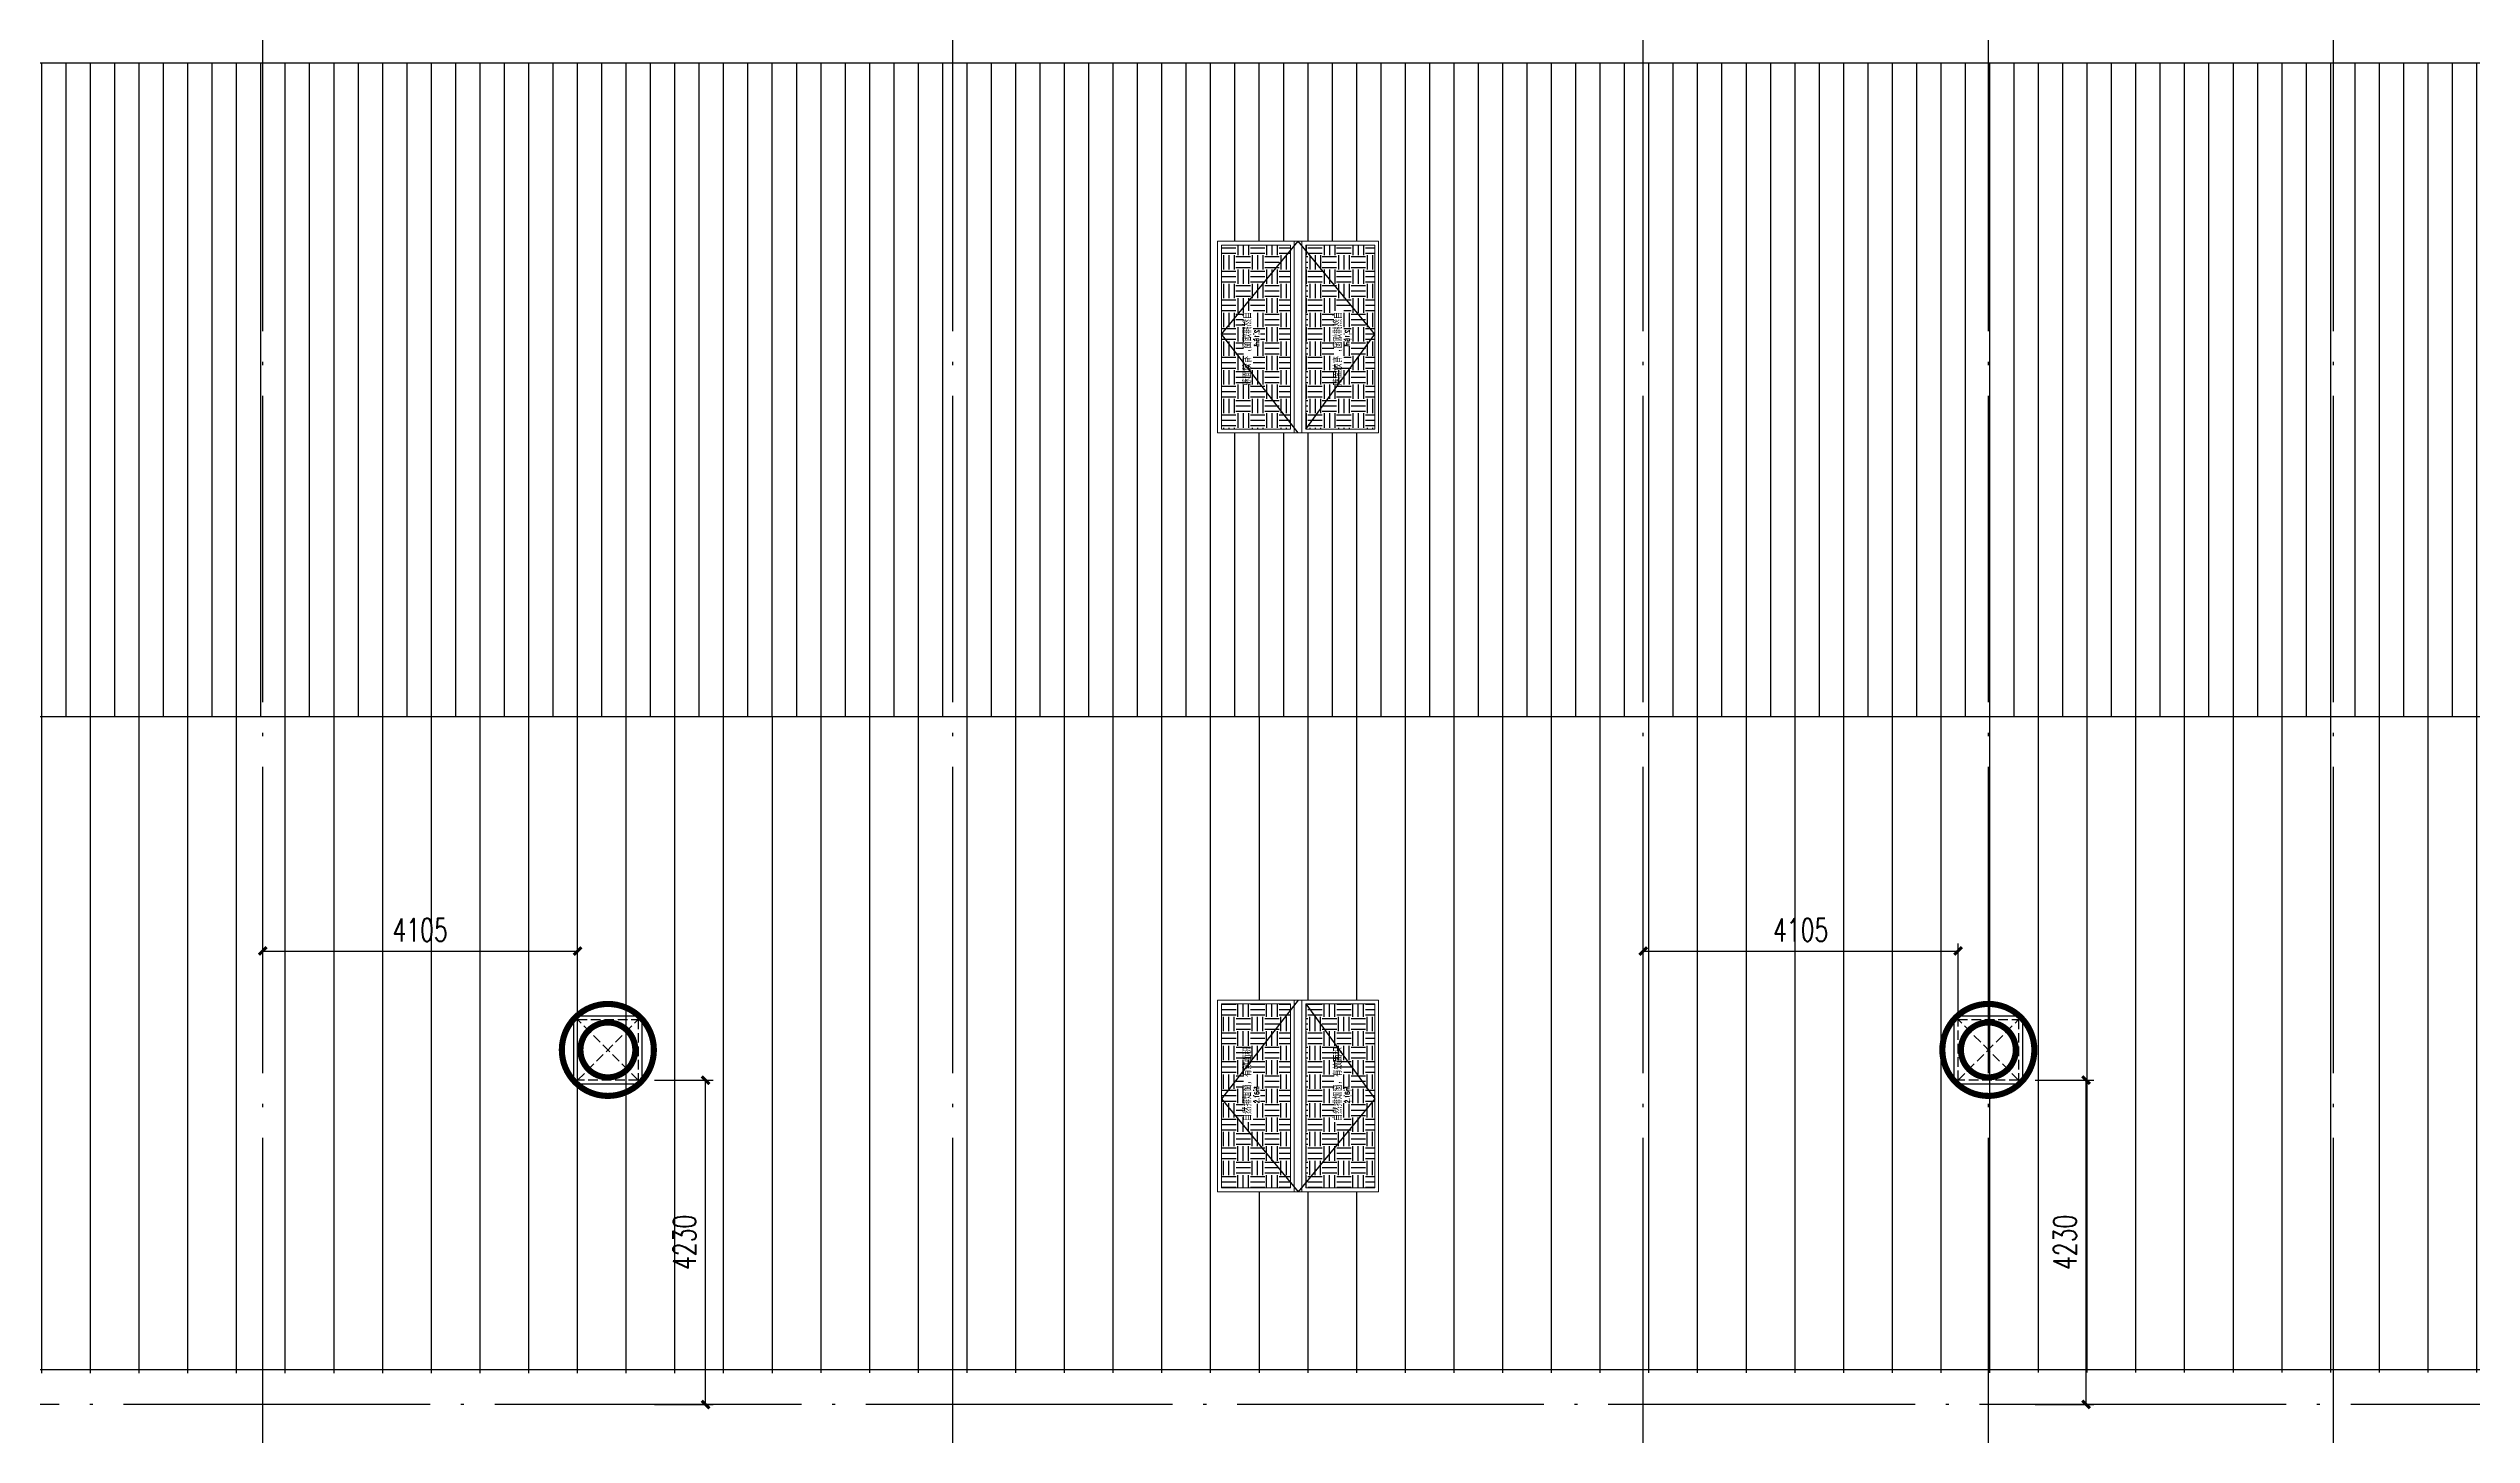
# Model space of a CAD drawing. Extents: x -555607 to 460190, y 498714 to 1664455.
# Drawn here: x 215352 to 246946, y 584427 to 602510 of the extents above; entities that cross this region are included whole.
import ezdxf

# ---------------------------------------------------------------- set-up
doc = ezdxf.new("R2010")
doc.units = 0
doc.header["$LTSCALE"] = 1000
doc.header["$MEASUREMENT"] = 0
for name, pattern in [('DASH', [0.35, 0.25, -0.1]), ('DOTE', [2.42, 2, -0.2, 0.02, -0.2]), ('HIDDEN', [9.525, 6.35, -3.175])]:
    doc.linetypes.add(name, pattern=pattern)
doc.layers.get('Defpoints').update_dxf_attribs({"color": 210})
for name, color, linetype in [('A-AXIS-DOTE', 14, 'DOTE'), ('A-AXIS-DP', 126, 'Continuous'), ('A-HATCH-2', 251, 'Continuous'), ('A-LIN-V', 9, 'Continuous'), ('A-SFCE', 30, 'Continuous'), ('A-WINDOW', 8, 'Continuous'), ('SPACE', 7, 'Continuous'), ('SPACE_HATCH', 8, 'Continuous'), ('参考线', 8, 'Continuous'), ('外框', 1, 'HIDDEN'), ('暖通', 7, 'Continuous')]:
    doc.layers.add(name, color=color, linetype=linetype)
doc.layers.add('成型线', color=3, linetype='Continuous', lineweight=18)
doc.styles.add('_TCH_DIM_T3', font='SIMPLEX', dxfattribs={"width": 0.705882, "bigfont": 'GBCBIG'})
doc.styles.add('_TCH_SPACE', font='SIMPLEX', dxfattribs={"height": 5, "bigfont": 'GBCBIG'})
doc.dimstyles.new('_TCH_ARCH&&100', dxfattribs={"dimtxt": 297.5, "dimasz": 100, "dimexe": 100, "dimexo": 100, "dimgap": 126.25, "dimtad": 1, "dimdec": 0, "dimzin": 0, "dimdsep": 46, "dimtxsty": '_TCH_DIM_T3', "dimblk": 'ARCHTICK', "dimcen": 0.09, "dimclrt": 7, "dimazin": 2, "dimtfac": 1, "dimtdec": 0, "dimtix": 1, "dimtmove": 2, "dimatfit": 3, "dimfxl": 100, "dimtolj": 1, "dimtzin": 0, "dimarcsym": 0})
pattern_1 = [(0, (0, 0), (187.5, 187.5), [187.5, -187.5]), (0, (0, 70.31), (187.5, 187.5), [187.5, -187.5]), (0, (0, 140.62), (187.5, 187.5), [187.5, -187.5]), (90, (23.44, 164.06), (-187.5, 187.5), [187.5, -187.5]), (90, (93.75, 164.06), (-187.5, 187.5), [187.5, -187.5]), (90, (164.06, 164.06), (-187.5, 187.5), [187.5, -187.5])]

# ---------------------------------------------------------------- blocks, each defined once
blk = doc.blocks.new('44')
blk.add_wipeout([(277446, 745270), (279946, 745270), (279946, 747370), (277446, 747370)]).dxf.layer = '参考线'
at = {"layer": 'SPACE_HATCH'}
h = blk.add_hatch(dxfattribs=at)
h.set_pattern_fill('土壤', color=250, scale=50, style=0)
h.set_pattern_definition(pattern_1)
h.paths.add_polyline_path([(277496, 746420), (279896, 746420), (279896, 747320), (277496, 747320)])
h.paths.add_polyline_path([(278352, 746904), (279057, 746904), (279057, 747034), (278352, 747034)])
h.paths.add_polyline_path([(278591, 746811), (278817, 746811), (278817, 746895), (278591, 746895)])
h = blk.add_hatch(dxfattribs=at)
h.set_pattern_fill('土壤', color=250, scale=50, style=0)
h.set_pattern_definition(pattern_1)
h.paths.add_polyline_path([(277496, 746220), (279896, 746220), (279896, 745320), (277496, 745320)])
h.paths.add_polyline_path([(278352, 745724), (279057, 745724), (279057, 745854), (278352, 745854)])
h.paths.add_polyline_path([(278591, 745631), (278817, 745631), (278817, 745715), (278591, 745715)])
at = {"layer": '外框', "color": 250}
for points in [[(279946, 746320), (278658, 747320), (277446, 746320)], [(279896, 746220), (278658, 745320), (277446, 746320)]]:
    blk.add_lwpolyline(points, dxfattribs=at)
at = {"layer": '成型线', "color": 8}
for p, q in [((279946, 745270), (279946, 747370)), ((277446, 746370), (279946, 746370)), ((277446, 746270), (279946, 746270)), ((277496, 746420), (279896, 746420)), ((277496, 746220), (279896, 746220))]:
    blk.add_line(p, q, dxfattribs=at)
for points in [[(279946, 745270), (277446, 745270), (277446, 747370), (279946, 747370)], [(277496, 746420), (277496, 747320), (279896, 747320), (279896, 746420)], [(279896, 746220), (279896, 745320), (277496, 745320), (277496, 746220)]]:
    blk.add_lwpolyline(points, dxfattribs=at)
at = {"layer": 'SPACE', "color": 250, "style": '_TCH_SPACE'}
for p in [(278365, 746930), (278365, 745750)]:
    blk.add_text('自然排烟窗，有效面积', height=96.5, dxfattribs=at).set_placement(p)
at = {"layer": 'SPACE', "color": 250, "style": '_TCH_SPACE', "width": 0.705882}
for s, height, p in [('2.16m', 59.5, (278600, 746828)), ('2', 29.8, (278792, 746863)), ('2.16m', 59.5, (278600, 745648)), ('2', 29.8, (278792, 745683))]:
    blk.add_text(s, height=height, dxfattribs=at).set_placement(p)
blk = doc.blocks.new('frtt')
at = {"layer": 'A-LIN-V', "xscale": -1, "rotation": 90}
blk.add_blockref('44', (1112916, 997966), dxfattribs=at)
at = {"layer": 'A-LIN-V', "rotation": 90}
blk.add_blockref('44', (1112916, 430674), dxfattribs=at)
blk = doc.blocks.new('242343243')
at = {"layer": 'A-WINDOW'}
blk.add_blockref('frtt', (-134950, -120525), dxfattribs=at)
blk = doc.blocks.new('fengji')
at = {"layer": '暖通', "color": 7, "linetype": 'DASH', "ltscale": 0.5}
for p, q in [((-395, 395), (395, -395)), ((395, 395), (-395, -395))]:
    blk.add_line(p, q, dxfattribs=at)
at = {"layer": '暖通', "color": 7, "const_width": 79.8}
for points in [[(0, -600, -1), (0, 600, -1)], [(0, -600, 1), (0, 600, 1)]]:
    blk.add_lwpolyline(points, format="xyb", dxfattribs=at)
at = {"layer": '暖通', "color": 7, "ltscale": 0.5}
blk.add_lwpolyline([(-445, 445), (445, 445), (445, -445), (-445, -445)], close=True, dxfattribs=at)
at = {"layer": '暖通', "color": 7, "linetype": 'DASH', "const_width": 79.8}
for points in [[(0, -358, -1), (0, 358, -1)], [(0, -358, 1), (0, 358, 1)]]:
    blk.add_lwpolyline(points, format="xyb", dxfattribs=at)
at = {"layer": '暖通', "color": 7, "linetype": 'DASH', "ltscale": 0.5}
blk.add_lwpolyline([(-395, 395), (395, 395), (395, -395), (-395, -395)], close=True, dxfattribs=at)
blk = doc.blocks.new('_ArchTick')
at = {"color": 0, "linetype": 'ByBlock', "const_width": 0.4}
blk.add_lwpolyline([(-0.5, -0.5), (0.5, 0.5)], dxfattribs=at)
blk = doc.blocks.new('*D715')
at = {"layer": 'A-AXIS-DP', "color": 0, "lineweight": -2, "transparency": 16777216}
for p, q in [((241255, 589050), (242020, 589050)), ((241920, 584820), (241920, 589050)), ((241255, 584820), (242020, 584820))]:
    blk.add_line(p, q, dxfattribs=at)
at = {"layer": 'Defpoints', "color": 0, "transparency": 16777216}
for p in [(241155, 589050), (241920, 589050), (241155, 584820)]:
    blk.add_point(p, dxfattribs=at)
at = {"layer": 'A-AXIS-DP', "color": 0, "lineweight": -2, "transparency": 16777216, "xscale": 100, "yscale": 100, "zscale": 100}
for p, rotation in [((241920, 589050), 90), ((241920, 584820), 270)]:
    blk.add_blockref('_ArchTick', p, dxfattribs=dict(at, rotation=rotation))
at = {"layer": 'A-AXIS-DP', "color": 7, "transparency": 16777216, "insert": (241645, 586935), "char_height": 297.5, "attachment_point": 5, "rotation": 90, "style": '_TCH_DIM_T3'}
blk.add_mtext('\\A1;4230', dxfattribs=at)
blk = doc.blocks.new('*D716')
at = {"layer": 'A-AXIS-DP', "color": 0, "lineweight": -2, "transparency": 16777216}
for p, q in [((223255, 589050), (224020, 589050)), ((223920, 584820), (223920, 589050)), ((223255, 584820), (224020, 584820))]:
    blk.add_line(p, q, dxfattribs=at)
at = {"layer": 'Defpoints', "color": 0, "transparency": 16777216}
for p in [(223155, 589050), (223920, 589050), (223155, 584820)]:
    blk.add_point(p, dxfattribs=at)
at = {"layer": 'A-AXIS-DP', "color": 0, "lineweight": -2, "transparency": 16777216, "xscale": 100, "yscale": 100, "zscale": 100}
for p, rotation in [((223920, 589050), 90), ((223920, 584820), 270)]:
    blk.add_blockref('_ArchTick', p, dxfattribs=dict(at, rotation=rotation))
at = {"layer": 'A-AXIS-DP', "color": 7, "transparency": 16777216, "insert": (223645, 586935), "char_height": 297.5, "attachment_point": 5, "rotation": 90, "style": '_TCH_DIM_T3'}
blk.add_mtext('\\A1;4230', dxfattribs=at)
blk = doc.blocks.new('*D829')
at = {"layer": 'A-AXIS-DP', "color": 0, "lineweight": -2, "transparency": 16777216}
for p, q in [((236146, 589940), (236146, 590835)), ((240251, 589940), (240251, 590835)), ((236146, 590735), (240251, 590735))]:
    blk.add_line(p, q, dxfattribs=at)
at = {"layer": 'Defpoints', "color": 0, "transparency": 16777216}
for p in [(240251, 590735), (236146, 589840), (240251, 589840)]:
    blk.add_point(p, dxfattribs=at)
at = {"layer": 'A-AXIS-DP', "color": 0, "lineweight": -2, "transparency": 16777216, "xscale": 100, "yscale": 100, "zscale": 100, "rotation": 180}
blk.add_blockref('_ArchTick', (236146, 590735), dxfattribs=at)
at = {"layer": 'A-AXIS-DP', "color": 0, "lineweight": -2, "transparency": 16777216, "xscale": 100, "yscale": 100, "zscale": 100}
blk.add_blockref('_ArchTick', (240251, 590735), dxfattribs=at)
at = {"layer": 'A-AXIS-DP', "color": 7, "transparency": 16777216, "insert": (238198, 591010), "char_height": 297.5, "attachment_point": 5, "style": '_TCH_DIM_T3'}
blk.add_mtext('\\A1;4105', dxfattribs=at)
blk = doc.blocks.new('*D833')
at = {"layer": 'A-AXIS-DP', "color": 0, "lineweight": -2, "transparency": 16777216}
for p, q in [((218146, 589940), (218146, 590835)), ((222251, 589940), (222251, 590835)), ((218146, 590735), (222251, 590735))]:
    blk.add_line(p, q, dxfattribs=at)
at = {"layer": 'Defpoints', "color": 0, "transparency": 16777216}
for p in [(222251, 590735), (218146, 589840), (222251, 589840)]:
    blk.add_point(p, dxfattribs=at)
at = {"layer": 'A-AXIS-DP', "color": 0, "lineweight": -2, "transparency": 16777216, "xscale": 100, "yscale": 100, "zscale": 100, "rotation": 180}
blk.add_blockref('_ArchTick', (218146, 590735), dxfattribs=at)
at = {"layer": 'A-AXIS-DP', "color": 0, "lineweight": -2, "transparency": 16777216, "xscale": 100, "yscale": 100, "zscale": 100}
blk.add_blockref('_ArchTick', (222251, 590735), dxfattribs=at)
at = {"layer": 'A-AXIS-DP', "color": 7, "transparency": 16777216, "insert": (220198, 591010), "char_height": 297.5, "attachment_point": 5, "style": '_TCH_DIM_T3'}
blk.add_mtext('\\A1;4105', dxfattribs=at)
blk = doc.blocks.new('2312321321')
at = {"layer": '暖通', "rotation": 180}
for p in [(222645.8, 589445), (240645.8, 589445)]:
    blk.add_blockref('fengji', p, dxfattribs=at)
at = {"layer": 'A-AXIS-DP'}
for p1, p2, distance, picture, middle in [((218145.8, 589840), (222250.8, 589840), 895, '*D833', (220198.3, 591010)), ((236145.8, 589840), (240250.8, 589840), 895, '*D829', (238198.3, 591010)), ((223154.7, 584820), (223154.7, 589050), -765.3, '*D716', (223645, 586935)), ((241154.7, 584820), (241154.7, 589050), -765.3, '*D715', (241645, 586935))]:
    dim = blk.add_aligned_dim(p1=p1, p2=p2, distance=distance, dimstyle='_TCH_ARCH&&100', dxfattribs=at)
    dim.commit()
    dim.dimension.update_dxf_attribs({"geometry": picture, "text_midpoint": middle})

msp = doc.modelspace()

# ---------------------------------------------------------------- hatches: boundary and pattern name
at = {"layer": 'A-HATCH-2'}
h = msp.add_hatch(dxfattribs=at)
h.set_pattern_fill('ANSI31', color=250, scale=200, angle=45)
h.set_pattern_definition([(90, (0, 0), (-317.5, 0), [])])
h.paths.add_polyline_path([(233880, 593795), (366415.7, 593795), (371645.8, 593795), (371645.8, 602320), (197896.9, 602320), (195122.7, 593795), (200954.9, 593795)])
h = msp.add_hatch(dxfattribs=at)
h.set_pattern_fill('ANSI31', color=250, scale=400, angle=45)
h.set_pattern_definition([(90, (0, 0), (-635, 0), [])])
h.paths.add_polyline_path([(233880, 593795), (366415.7, 593795), (371645.8, 593795), (371645.8, 585270), (192349, 585221.4), (195122.7, 593795), (221250, 593795)])

# ---------------------------------------------------------------- linework, layer by layer
at = {"layer": 'A-AXIS-DOTE', "color": 250, "ltscale": 2}
for p, q in [((227145.8, 540740), (227145.8, 728870)), ((236145.8, 540740), (236145.8, 637259.3)), ((240645.8, 540740), (240645.8, 637259.3)), ((245145.8, 540740), (245145.8, 637259.3)), ((218145.8, 540740), (218145.8, 626220)), ((380050, 584820), (181990, 584820))]:
    msp.add_line(p, q, dxfattribs=at)
at = {"layer": 'A-LIN-V', "color": 8}
for points in [[(371645.8, 602320), (197896.9, 602320)], [(371645.8, 585270), (192364.8, 585270)]]:
    msp.add_lwpolyline(points, dxfattribs=at)
at = {"layer": 'A-SFCE', "color": 8}
msp.add_lwpolyline([(195122.7, 593795), (371645.8, 593795)], dxfattribs=at)

# ---------------------------------------------------------------- next in the draw order: block references
at = {"layer": 'A-WINDOW'}
msp.add_blockref('242343243', (0, 0), dxfattribs=at)

# ---------------------------------------------------------------- next in the draw order: block references
at = {"layer": '暖通', "color": 7}
msp.add_blockref('2312321321', (0, 0), dxfattribs=at)

doc.saveas('drawing.dxf')
